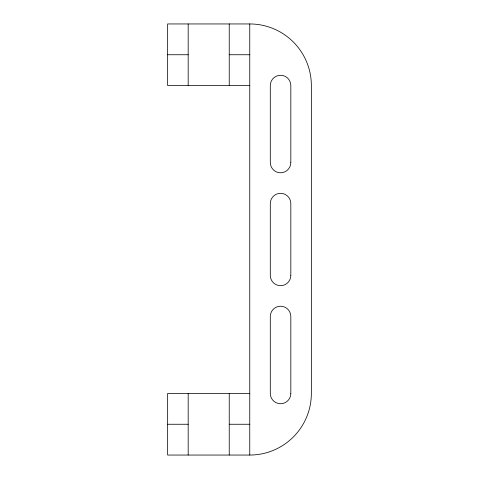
<?xml version="1.0" encoding="UTF-8"?>
<svg xmlns="http://www.w3.org/2000/svg" width="479" height="479" viewBox="0 0 479 479"><rect width="100%" height="100%" fill="white"/><g stroke="black" fill="none" stroke-linecap="round" stroke-linejoin="round"><path stroke-width="0.72" d="M249.763 393.463L167.65 393.463L167.65 455.05L249.763 455.05A61.587 61.587 0 0 0 311.35 393.463L311.35 85.537A61.587 61.587 0 0 0 249.763 23.95L167.65 23.95L167.65 85.537L249.763 85.537M167.65 54.744L188.181 54.744M229.237 54.744L249.763 54.744M167.65 424.256L188.181 424.256M229.237 424.256L249.763 424.256M249.763 23.95L249.763 455.05M229.237 23.95L229.237 85.537M229.237 393.463L229.237 455.05M188.181 23.95L188.181 85.537M188.181 393.463L188.181 455.05M290.819 162.519L290.819 85.537A10.263 10.263 0 0 0 280.556 75.269A10.263 10.263 0 0 0 270.294 85.537L270.294 162.519A10.263 10.263 0 0 0 280.556 172.781A10.263 10.263 0 0 0 290.819 162.519M290.819 275.425L290.819 203.575A10.263 10.263 0 0 0 280.556 193.312A10.263 10.263 0 0 0 270.294 203.575L270.294 275.425A10.263 10.263 0 0 0 280.556 285.688A10.263 10.263 0 0 0 290.819 275.425M290.819 393.463L290.819 316.481A10.263 10.263 0 0 0 280.556 306.219A10.263 10.263 0 0 0 270.294 316.481L270.294 393.463A10.263 10.263 0 0 0 280.556 403.731A10.263 10.263 0 0 0 290.819 393.463"/></g></svg>
